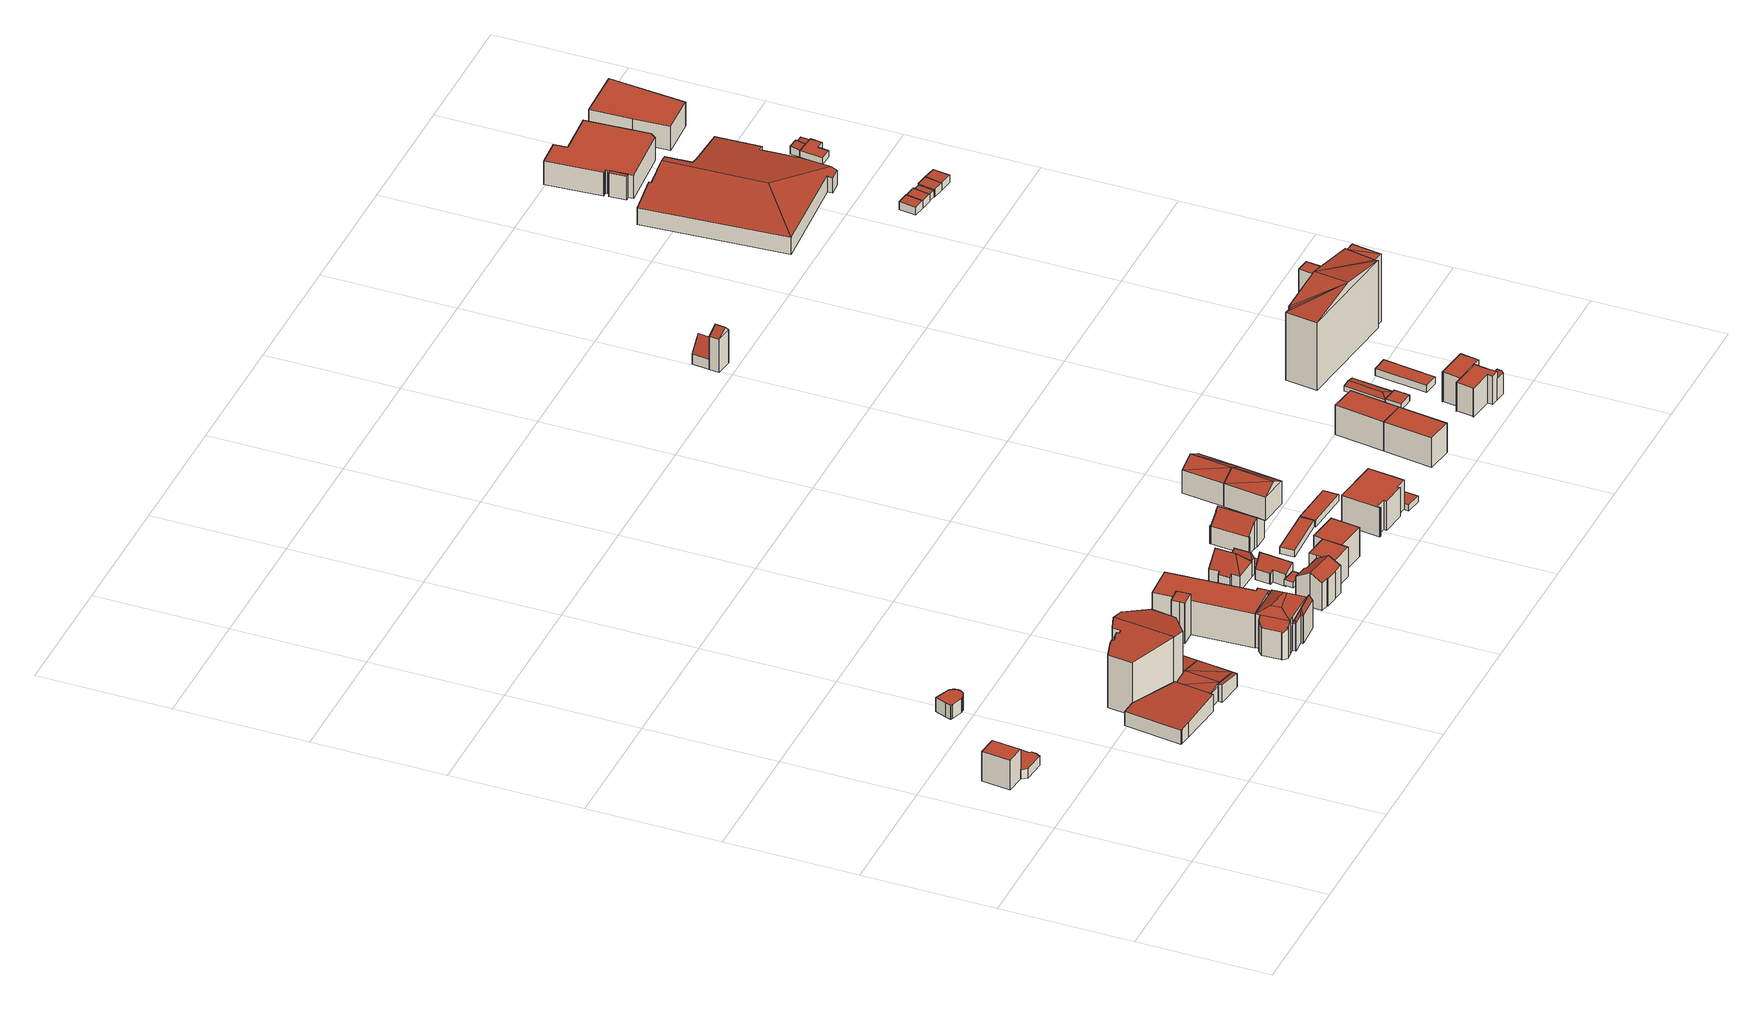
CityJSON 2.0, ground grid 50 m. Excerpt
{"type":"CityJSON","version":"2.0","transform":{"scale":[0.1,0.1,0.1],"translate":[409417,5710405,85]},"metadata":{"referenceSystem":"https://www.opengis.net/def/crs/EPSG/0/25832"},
"CityObjects":{
"building1":{"type":"Building","attributes":{"Gemeindeschluessel":"05978036","Geometrietyp2DReferenz":"3000","function":"31001_9998"},"children":["building1-1","building1-2"]},
"building1-1":{"type":"BuildingPart","attributes":{"roofType":"1000","measuredHeight":3.81},"parents":["building1"],"geometry":[{"type":"MultiSurface","lod":"2","boundaries":[[[0,1,2,3]],[[1,4,5,2]],[[4,6,7,5]],[[6,8,9,7]],[[8,10,11,9]],[[10,12,13,11]],[[12,14,15,13]],[[16,17,18,19]],[[17,20,21,18]],[[20,22,23,21]],[[22,24,25,23]],[[24,26,27,25]],[[26,28,29,27]],[[28,30,31,29]],[[30,32,33,31]],[[32,34,35,33]],[[34,36,37,35]],[[36,38,39,37]],[[38,0,3,39]],[[38,36,34,32,30,28,26,24,22,20,17,16,14,12,10,8,6,4,1,0]],[[3,2,5,7,9,11,13,15,19,18,21,23,25,27,29,31,33,35,37,39]],[[19,15,14,16]]],"semantics":{"surfaces":[{"type":"WallSurface"},{"type":"RoofSurface"},{"type":"GroundSurface"},{"type":"ClosureSurface"}],"values":[0,0,0,0,0,0,0,0,0,0,0,0,0,0,0,0,0,0,0,1,2,3]}}]},
"building1-2":{"type":"BuildingPart","attributes":{"roofType":"1000","measuredHeight":12.1},"parents":["building1"],"geometry":[{"type":"MultiSurface","lod":"2","boundaries":[[[40,41,42,43]],[[41,44,16,19,42]],[[45,40,43,15,14]],[[45,44,41,40]],[[43,42,19,15]],[[14,16,44,45]],[[14,15,19,16]]],"semantics":{"surfaces":[{"type":"WallSurface"},{"type":"RoofSurface"},{"type":"GroundSurface"},{"type":"ClosureSurface"}],"values":[0,0,0,1,2,0,3]}}]},
"building2":{"type":"Building","attributes":{"Gemeindeschluessel":"05978036","Geometrietyp2DReferenz":"3000","function":"31001_9998","roofType":"1000","measuredHeight":5.72},"geometry":[{"type":"MultiSurface","lod":"2","boundaries":[[[46,47,48,49]],[[47,50,51,48]],[[50,52,53,51]],[[52,54,55,53]],[[54,56,57,55]],[[56,58,59,57]],[[58,60,61,59]],[[60,62,63,61]],[[62,64,65,63]],[[64,66,67,65]],[[66,68,69,67]],[[68,70,71,69]],[[70,72,73,71]],[[72,74,75,73]],[[74,76,77,75]],[[76,78,79,77]],[[78,80,81,79]],[[80,82,83,81]],[[82,84,85,83]],[[84,86,87,85]],[[86,88,89,87]],[[88,90,91,89]],[[90,92,93,91]],[[92,94,95,93]],[[94,96,97,95]],[[96,98,99,97]],[[98,100,101,99]],[[100,102,103,101]],[[102,104,105,103]],[[104,106,107,105]],[[106,108,109,107]],[[108,110,111,109]],[[110,112,113,111]],[[112,114,115,113]],[[114,116,117,115]],[[116,118,119,117]],[[118,120,121,119]],[[120,122,123,121]],[[122,124,125,123]],[[124,126,127,125]],[[126,46,49,127]],[[126,124,122,120,118,116,114,112,110,108,106,104,102,100,98,96,94,92,90,88,86,84,82,80,78,76,74,72,70,68,66,64,62,60,58,56,54,52,50,47,46]],[[49,48,51,53,55,57,59,61,63,65,67,69,71,73,75,77,79,81,83,85,87,89,91,93,95,97,99,101,103,105,107,109,111,113,115,117,119,121,123,125,127]]],"semantics":{"surfaces":[{"type":"WallSurface"},{"type":"RoofSurface"},{"type":"GroundSurface"}],"values":[0,0,0,0,0,0,0,0,0,0,0,0,0,0,0,0,0,0,0,0,0,0,0,0,0,0,0,0,0,0,0,0,0,0,0,0,0,0,0,0,0,1,2]}}]},
"building3":{"type":"Building","attributes":{"Gemeindeschluessel":"05978036","Geometrietyp2DReferenz":"3000","function":"31001_2000"},"children":["building3-1","building3-2","building3-3","building3-4"]},
"building3-1":{"type":"BuildingPart","attributes":{"roofType":"2100","measuredHeight":7.19},"parents":["building3"],"geometry":[{"type":"MultiSurface","lod":"2","boundaries":[[[128,129,130,131]],[[129,132,133,130]],[[132,134,135,136,133]],[[137,138,139,140,141]],[[138,142,143,139]],[[142,144,145,143]],[[144,146,147,145]],[[146,128,131,147]],[[146,144,142,138,137,134,132,129,128]],[[131,130,133,136,140,139,143,145,147]],[[141,135,134,137]],[[141,140,136,135]]],"semantics":{"surfaces":[{"type":"WallSurface"},{"type":"RoofSurface"},{"type":"GroundSurface"},{"type":"ClosureSurface"}],"values":[0,0,0,0,0,0,0,0,1,2,0,3]}}]},
"building3-2":{"type":"BuildingPart","attributes":{"roofType":"3100","measuredHeight":7.21},"parents":["building3"],"geometry":[{"type":"MultiSurface","lod":"2","boundaries":[[[148,141,140,149]],[[135,150,151,136]],[[152,153,154,155]],[[156,153,152,157]],[[153,156,158,159]],[[135,158,156,160,161]],[[158,135,141,162,163]],[[148,162,141]],[[135,161,150]],[[154,149,140,136,151,155]],[[149,154,153,148]],[[136,140,141,135]],[[155,151,150,152]],[[158,163,159]],[[163,162,148,153,159]],[[157,160,156]],[[150,161,160,157,152]]],"semantics":{"surfaces":[{"type":"WallSurface"},{"type":"RoofSurface"},{"type":"GroundSurface"},{"type":"ClosureSurface"}],"values":[0,0,0,1,1,1,1,0,0,2,3,3,3,0,3,0,3]}}]},
"building3-3":{"type":"BuildingPart","attributes":{"roofType":"2100","measuredHeight":7.13},"parents":["building3"],"geometry":[{"type":"MultiSurface","lod":"2","boundaries":[[[164,165,154,153]],[[164,166,167,165]],[[166,168,162,148,149,167]],[[166,164,153,159,163,168]],[[149,154,165,167]],[[163,162,168]],[[153,154,149,148]],[[153,148,162,163,159]]],"semantics":{"surfaces":[{"type":"WallSurface"},{"type":"RoofSurface"},{"type":"GroundSurface"},{"type":"ClosureSurface"}],"values":[0,0,0,1,2,0,3,3]}}]},
"building3-4":{"type":"BuildingPart","attributes":{"roofType":"2100","measuredHeight":7.2},"parents":["building3"],"geometry":[{"type":"MultiSurface","lod":"2","boundaries":[[[169,170,171,151,150,161]],[[170,172,173,171]],[[172,152,155,173]],[[172,170,169,160,157,152]],[[155,151,171,173]],[[161,160,169]],[[150,151,155,152]],[[150,152,157,160,161]]],"semantics":{"surfaces":[{"type":"WallSurface"},{"type":"RoofSurface"},{"type":"GroundSurface"},{"type":"ClosureSurface"}],"values":[0,0,0,1,2,0,3,3]}}]},
"building4":{"type":"Building","attributes":{"Gemeindeschluessel":"05978036","Geometrietyp2DReferenz":"3000","function":"31001_2000","roofType":"5000","measuredHeight":24.59},"geometry":[{"type":"MultiSurface","lod":"2","boundaries":[[[174,175,176,177]],[[175,178,179,176]],[[178,180,181,179]],[[180,182,183,181]],[[182,184,185,183]],[[184,186,187,185]],[[186,188,189,187]],[[188,190,191,189]],[[190,192,193,191]],[[192,194,195,193]],[[194,196,197,195]],[[196,198,199,197]],[[198,200,201,199]],[[200,202,203,201]],[[202,204,205,203]],[[204,206,207,205]],[[206,174,177,207]],[[202,200,198,208,209,204]],[[209,208,196,194,192,190,188,186,184,182,180,178,175,174,206]],[[198,196,208]],[[206,204,209]],[[177,176,179,181,183,185,187,189,191,193,195,197,199,201,203,205,207]]],"semantics":{"surfaces":[{"type":"WallSurface"},{"type":"RoofSurface"},{"type":"GroundSurface"}],"values":[0,0,0,0,0,0,0,0,0,0,0,0,0,0,0,0,0,1,1,0,0,2]}}]},
"building5":{"type":"Building","attributes":{"Gemeindeschluessel":"05978036","Geometrietyp2DReferenz":"3000","function":"31001_1100"},"children":["building5-1","building5-2","building5-3"]},
"building5-1":{"type":"BuildingPart","attributes":{"roofType":"5000","measuredHeight":13.98},"parents":["building5"],"geometry":[{"type":"MultiSurface","lod":"2","boundaries":[[[210,211,212,213]],[[211,214,215,212]],[[214,216,217,215]],[[216,218,219,217]],[[220,221,222,223]],[[221,224,225,222]],[[224,226,227,225]],[[226,228,229,227]],[[228,210,213,229]],[[230,231,232,224,221]],[[230,221,220]],[[233,234,231,230,220,218]],[[235,233,218,216]],[[216,236,211,235]],[[234,233,235,211,210]],[[232,231,234,210,228]],[[228,237,224,232]],[[224,237,226]],[[226,237,228]],[[211,236,214]],[[214,236,216]],[[213,212,215,217,219,223,222,225,227,229]],[[223,219,218,220]]],"semantics":{"surfaces":[{"type":"WallSurface"},{"type":"RoofSurface"},{"type":"GroundSurface"},{"type":"ClosureSurface"}],"values":[0,0,0,0,0,0,0,0,0,1,1,1,1,1,1,1,1,0,0,0,0,2,3]}}]},
"building5-2":{"type":"BuildingPart","attributes":{"roofType":"2100","measuredHeight":13.88},"parents":["building5"],"geometry":[{"type":"MultiSurface","lod":"2","boundaries":[[[238,239,240,241]],[[242,243,244,245]],[[242,246,247,243]],[[246,248,249,247]],[[248,250,251,249]],[[250,252,253,251]],[[252,254,255,253]],[[254,238,241,255]],[[254,252,250,248,246,242,245,239,238]],[[241,240,244,243,247,249,251,253,255]],[[245,244,240,239]]],"semantics":{"surfaces":[{"type":"WallSurface"},{"type":"RoofSurface"},{"type":"GroundSurface"},{"type":"ClosureSurface"}],"values":[0,0,0,0,0,0,0,0,1,2,3]}}]},
"building5-3":{"type":"BuildingPart","attributes":{"roofType":"9999","measuredHeight":16.25},"parents":["building5"],"geometry":[{"type":"MultiSurface","lod":"2","boundaries":[[[256,257,258,259]],[[257,260,261,258]],[[260,262,263,261]],[[262,264,220,223,263]],[[265,245,244,219,218]],[[239,266,267,240]],[[266,268,269,267]],[[268,270,271,269]],[[270,256,259,271]],[[264,262,260,257,256,272,273]],[[245,265,264,273,274]],[[266,239,245,274,275]],[[256,270,268,266,275,272]],[[275,274,273,272]],[[259,258,261,263,223,219,244,240,267,269,271]],[[218,220,264,265]],[[218,219,223,220]],[[239,240,244,245]]],"semantics":{"surfaces":[{"type":"WallSurface"},{"type":"RoofSurface"},{"type":"GroundSurface"},{"type":"ClosureSurface"}],"values":[0,0,0,0,0,0,0,0,0,1,1,1,1,1,2,0,3,3]}}]},
"building6":{"type":"Building","attributes":{"Gemeindeschluessel":"05978036","Geometrietyp2DReferenz":"3000","function":"31001_3010"},"children":["building6-1","building6-2"]},
"building6-1":{"type":"BuildingPart","attributes":{"roofType":"1000","measuredHeight":16.54},"parents":["building6"],"geometry":[{"type":"MultiSurface","lod":"2","boundaries":[[[276,277,278]],[[276,279,280,277]],[[279,281,282,280]],[[281,283,284,282]],[[283,285,286,284]],[[285,287,288,286]],[[287,289,290,291,288]],[[287,285,283,281,279,276,289]],[[291,277,280,282,284,286,288]],[[278,290,289,276]],[[278,277,291,290]]],"semantics":{"surfaces":[{"type":"WallSurface"},{"type":"RoofSurface"},{"type":"GroundSurface"},{"type":"ClosureSurface"}],"values":[0,0,0,0,0,0,0,1,2,0,3]}}]},
"building6-2":{"type":"BuildingPart","attributes":{"roofType":"1000","measuredHeight":13.96},"parents":["building6"],"geometry":[{"type":"MultiSurface","lod":"2","boundaries":[[[292,293,267,269]],[[293,294,295,267]],[[294,296,297,295]],[[296,278,277,297]],[[290,298,299,291]],[[298,300,301,299]],[[300,302,303,301]],[[302,304,305,303]],[[304,306,271,305]],[[306,292,269,271]],[[306,304,302,300,298,290,278,296,294,293,292]],[[269,267,295,297,277,291,299,301,303,305,271]],[[291,277,278,290]]],"semantics":{"surfaces":[{"type":"WallSurface"},{"type":"RoofSurface"},{"type":"GroundSurface"},{"type":"ClosureSurface"}],"values":[0,0,0,0,0,0,0,0,0,0,1,2,3]}}]},
"building7":{"type":"Building","attributes":{"Gemeindeschluessel":"05978036","Geometrietyp2DReferenz":"3000","function":"31001_1000","roofType":"3100","measuredHeight":14.06},"geometry":[{"type":"MultiSurface","lod":"2","boundaries":[[[307,308,309,310]],[[308,311,312,309]],[[311,313,314,312]],[[313,315,316,314]],[[315,317,318,316]],[[317,319,320,318]],[[319,321,322,320]],[[321,323,324,322]],[[323,325,326,324]],[[325,327,328,326]],[[327,329,330,328]],[[329,331,332,330]],[[331,307,310,332]],[[327,325,323,321,319,317,315,313,311]],[[311,308,307,331,329,327]],[[310,309,312,314,316,318,320,322,324,326,328,330,332]]],"semantics":{"surfaces":[{"type":"WallSurface"},{"type":"RoofSurface"},{"type":"GroundSurface"}],"values":[0,0,0,0,0,0,0,0,0,0,0,0,0,1,1,2]}}]},
"building8":{"type":"Building","attributes":{"Gemeindeschluessel":"05978036","Geometrietyp2DReferenz":"3000","function":"31001_2460","roofType":"1000","measuredHeight":2.39},"geometry":[{"type":"MultiSurface","lod":"2","boundaries":[[[333,334,335,336]],[[334,337,338,335]],[[337,339,340,338]],[[339,341,342,340]],[[341,343,344,342]],[[343,333,336,344]],[[343,341,339,337,334,333]],[[336,335,338,340,342,344]]],"semantics":{"surfaces":[{"type":"WallSurface"},{"type":"RoofSurface"},{"type":"GroundSurface"}],"values":[0,0,0,0,0,0,1,2]}}]},
"building9":{"type":"Building","attributes":{"Gemeindeschluessel":"05978036","Geometrietyp2DReferenz":"3000","function":"31001_2460","roofType":"2100","measuredHeight":7.22},"geometry":[{"type":"MultiSurface","lod":"2","boundaries":[[[345,346,347,348]],[[346,349,350,347]],[[349,351,352,350]],[[351,353,354,352]],[[353,355,356,354]],[[355,357,358,356]],[[357,359,360,358]],[[359,361,362,360]],[[361,345,348,362]],[[361,359,357,355,353,351,349,346,345]],[[348,347,350,352,354,356,358,360,362]]],"semantics":{"surfaces":[{"type":"WallSurface"},{"type":"RoofSurface"},{"type":"GroundSurface"}],"values":[0,0,0,0,0,0,0,0,0,1,2]}}]},
"building10":{"type":"Building","attributes":{"Gemeindeschluessel":"05978036","Geometrietyp2DReferenz":"3000","function":"31001_1000","roofType":"1000","measuredHeight":12.17},"geometry":[{"type":"MultiSurface","lod":"2","boundaries":[[[363,364,365,366]],[[364,367,368,365]],[[367,369,370,368]],[[369,371,372,370]],[[371,373,374,372]],[[373,363,366,374]],[[373,371,369,367,364,363]],[[366,365,368,370,372,374]]],"semantics":{"surfaces":[{"type":"WallSurface"},{"type":"RoofSurface"},{"type":"GroundSurface"}],"values":[0,0,0,0,0,0,1,2]}}]},
"building11":{"type":"Building","attributes":{"Gemeindeschluessel":"05978036","Geometrietyp2DReferenz":"3000","function":"31001_1000"},"children":["building11-1","building11-2"]},
"building11-1":{"type":"BuildingPart","attributes":{"roofType":"5000","measuredHeight":9.19},"parents":["building11"],"geometry":[{"type":"MultiSurface","lod":"2","boundaries":[[[375,376,377,378,379]],[[376,380,381,377]],[[380,382,383,384,381]],[[385,382,380]],[[386,385,380,376]],[[386,376,375]],[[385,386,375,382]],[[378,377,381,384]],[[379,383,382,375]],[[379,378,384,383]]],"semantics":{"surfaces":[{"type":"WallSurface"},{"type":"RoofSurface"},{"type":"GroundSurface"},{"type":"ClosureSurface"}],"values":[0,0,0,1,1,1,1,2,0,3]}}]},
"building11-2":{"type":"BuildingPart","attributes":{"roofType":"5000","measuredHeight":11.52},"parents":["building11"],"geometry":[{"type":"MultiSurface","lod":"2","boundaries":[[[387,388,389,390]],[[388,391,392,389]],[[391,393,394,392]],[[393,395,396,394]],[[395,379,378,396]],[[383,397,398,384]],[[397,399,400,398]],[[399,401,402,400]],[[401,387,390,402]],[[397,383,403]],[[383,379,395,393,403]],[[393,391,388,387,401,399,397,403]],[[390,389,392,394,396,378,384,398,400,402]],[[384,378,379,383]]],"semantics":{"surfaces":[{"type":"WallSurface"},{"type":"RoofSurface"},{"type":"GroundSurface"},{"type":"ClosureSurface"}],"values":[0,0,0,0,0,0,0,0,0,1,1,1,2,3]}}]},
"building12":{"type":"Building","attributes":{"Gemeindeschluessel":"05978036","Geometrietyp2DReferenz":"3000","function":"31001_2460","roofType":"1000","measuredHeight":2.5},"geometry":[{"type":"MultiSurface","lod":"2","boundaries":[[[404,405,406,407]],[[405,408,409,406]],[[408,410,411,409]],[[410,404,407,411]],[[410,408,405,404]],[[407,406,409,411]]],"semantics":{"surfaces":[{"type":"WallSurface"},{"type":"RoofSurface"},{"type":"GroundSurface"}],"values":[0,0,0,0,1,2]}}]},
"building13":{"type":"Building","attributes":{"Gemeindeschluessel":"05978036","Geometrietyp2DReferenz":"3000","function":"31001_1000","roofType":"1000","measuredHeight":12},"geometry":[{"type":"MultiSurface","lod":"2","boundaries":[[[371,369,412,413]],[[369,414,415,412]],[[414,416,417,415]],[[416,418,419,417]],[[418,371,413,419]],[[418,416,414,369,371]],[[413,412,415,417,419]]],"semantics":{"surfaces":[{"type":"WallSurface"},{"type":"RoofSurface"},{"type":"GroundSurface"}],"values":[0,0,0,0,0,1,2]}}]},
"building14":{"type":"Building","attributes":{"Gemeindeschluessel":"05978036","Geometrietyp2DReferenz":"3000","function":"31001_2460","roofType":"1000","measuredHeight":2.77},"geometry":[{"type":"MultiSurface","lod":"2","boundaries":[[[420,421,422,423]],[[421,424,425,422]],[[424,426,427,425]],[[426,420,423,427]],[[426,424,421,420]],[[423,422,425,427]]],"semantics":{"surfaces":[{"type":"WallSurface"},{"type":"RoofSurface"},{"type":"GroundSurface"}],"values":[0,0,0,0,1,2]}}]},
"building15":{"type":"Building","attributes":{"Gemeindeschluessel":"05978036","Geometrietyp2DReferenz":"3000","function":"31001_1000","roofType":"3100","measuredHeight":11.95},"geometry":[{"type":"MultiSurface","lod":"2","boundaries":[[[428,429,430,431]],[[429,432,433,430]],[[432,434,435,433]],[[434,436,437,435]],[[436,438,439,437]],[[438,440,441,439]],[[440,442,443,441]],[[442,444,445,443]],[[444,446,447,445]],[[446,448,449,447]],[[448,450,451,449]],[[450,452,453,451]],[[452,454,455,453]],[[454,456,457,455]],[[456,458,459,457]],[[458,428,431,459]],[[454,452,450,448,446,444,442,440,438,436,434,432]],[[432,429,428,458,456,454]],[[431,430,433,435,437,439,441,443,445,447,449,451,453,455,457,459]]],"semantics":{"surfaces":[{"type":"WallSurface"},{"type":"RoofSurface"},{"type":"GroundSurface"}],"values":[0,0,0,0,0,0,0,0,0,0,0,0,0,0,0,0,1,1,2]}}]},
"building16":{"type":"Building","attributes":{"Gemeindeschluessel":"05978036","Geometrietyp2DReferenz":"3000","function":"31001_2460","roofType":"1000","measuredHeight":2.53},"geometry":[{"type":"MultiSurface","lod":"2","boundaries":[[[460,461,459,431]],[[461,462,463,459]],[[462,464,465,463]],[[464,460,431,465]],[[464,462,461,460]],[[431,459,463,465]]],"semantics":{"surfaces":[{"type":"WallSurface"},{"type":"RoofSurface"},{"type":"GroundSurface"}],"values":[0,0,0,0,1,2]}}]},
"building17":{"type":"Building","attributes":{"Gemeindeschluessel":"05978036","Geometrietyp2DReferenz":"3000","function":"31001_1000","roofType":"1000","measuredHeight":11.94},"geometry":[{"type":"MultiSurface","lod":"2","boundaries":[[[466,467,468,469]],[[467,470,471,468]],[[470,472,473,471]],[[472,474,475,473]],[[474,476,477,475]],[[476,478,479,477]],[[478,480,481,479]],[[480,482,483,481]],[[482,484,485,483]],[[484,486,487,485]],[[486,466,469,487]],[[486,484,482,480,478,476,474,472,470,467,466]],[[469,468,471,473,475,477,479,481,483,485,487]]],"semantics":{"surfaces":[{"type":"WallSurface"},{"type":"RoofSurface"},{"type":"GroundSurface"}],"values":[0,0,0,0,0,0,0,0,0,0,0,1,2]}}]},
"building18":{"type":"Building","attributes":{"Gemeindeschluessel":"05978036","Geometrietyp2DReferenz":"3000","function":"31001_2460","roofType":"1000","measuredHeight":2.73},"geometry":[{"type":"MultiSurface","lod":"2","boundaries":[[[488,421,422,489]],[[421,490,491,422]],[[490,492,493,491]],[[492,494,495,493]],[[494,496,497,495]],[[496,488,489,497]],[[496,494,492,490,421,488]],[[489,422,491,493,495,497]]],"semantics":{"surfaces":[{"type":"WallSurface"},{"type":"RoofSurface"},{"type":"GroundSurface"}],"values":[0,0,0,0,0,0,1,2]}}]},
"building19":{"type":"Building","attributes":{"Gemeindeschluessel":"05978036","Geometrietyp2DReferenz":"3000","function":"31001_1000","roofType":"3100","measuredHeight":12.73},"geometry":[{"type":"MultiSurface","lod":"2","boundaries":[[[498,499,500,501]],[[499,502,503,500]],[[502,504,505,503]],[[504,498,501,505]],[[502,499,506]],[[498,504,507]],[[507,499,498]],[[499,507,506]],[[504,506,507]],[[506,504,502]],[[501,500,503,505]]],"semantics":{"surfaces":[{"type":"WallSurface"},{"type":"RoofSurface"},{"type":"GroundSurface"}],"values":[0,0,0,0,0,0,1,1,1,1,2]}}]},
"building20":{"type":"Building","attributes":{"Gemeindeschluessel":"05978036","Geometrietyp2DReferenz":"3000","function":"31001_2460","roofType":"1000","measuredHeight":2.45},"geometry":[{"type":"MultiSurface","lod":"2","boundaries":[[[508,509,510,511]],[[509,512,513,510]],[[512,514,515,513]],[[514,516,517,515]],[[516,508,511,517]],[[516,514,512,509,508]],[[511,510,513,515,517]]],"semantics":{"surfaces":[{"type":"WallSurface"},{"type":"RoofSurface"},{"type":"GroundSurface"}],"values":[0,0,0,0,0,1,2]}}]},
"building21":{"type":"Building","attributes":{"Gemeindeschluessel":"05978036","Geometrietyp2DReferenz":"3000","function":"31001_1000","roofType":"3100","measuredHeight":12.85},"geometry":[{"type":"MultiSurface","lod":"2","boundaries":[[[518,519,520,521]],[[519,522,523,520]],[[522,524,525,523]],[[524,518,521,525]],[[522,519,526]],[[518,524,507]],[[519,507,526]],[[507,519,518]],[[526,524,522]],[[524,526,507]],[[521,520,523,525]]],"semantics":{"surfaces":[{"type":"WallSurface"},{"type":"RoofSurface"},{"type":"GroundSurface"}],"values":[0,0,0,0,0,0,1,1,1,1,2]}}]},
"building22":{"type":"Building","attributes":{"Gemeindeschluessel":"05978036","Geometrietyp2DReferenz":"3000","function":"31001_1000","roofType":"1000","measuredHeight":12.13},"geometry":[{"type":"MultiSurface","lod":"2","boundaries":[[[527,528,529,530]],[[528,531,532,529]],[[531,533,534,532]],[[533,527,530,534]],[[533,531,528,527]],[[530,529,532,534]]],"semantics":{"surfaces":[{"type":"WallSurface"},{"type":"RoofSurface"},{"type":"GroundSurface"}],"values":[0,0,0,0,1,2]}}]},
"building23":{"type":"Building","attributes":{"Gemeindeschluessel":"05978036","Geometrietyp2DReferenz":"3000","function":"31001_1000","roofType":"1000","measuredHeight":12.13},"geometry":[{"type":"MultiSurface","lod":"2","boundaries":[[[527,535,536,530]],[[535,537,538,536]],[[537,528,529,538]],[[528,527,530,529]],[[528,537,535,527]],[[530,536,538,529]]],"semantics":{"surfaces":[{"type":"WallSurface"},{"type":"RoofSurface"},{"type":"GroundSurface"}],"values":[0,0,0,0,1,2]}}]},
"building24":{"type":"Building","attributes":{"Gemeindeschluessel":"05978036","Geometrietyp2DReferenz":"3000","function":"31001_2460","roofType":"1000","measuredHeight":2.58},"geometry":[{"type":"MultiSurface","lod":"2","boundaries":[[[539,540,541,542]],[[540,543,544,541]],[[543,545,546,544]],[[545,547,548,546]],[[547,539,542,548]],[[547,545,543,540,539]],[[542,541,544,546,548]]],"semantics":{"surfaces":[{"type":"WallSurface"},{"type":"RoofSurface"},{"type":"GroundSurface"}],"values":[0,0,0,0,0,1,2]}}]},
"building25":{"type":"Building","attributes":{"Gemeindeschluessel":"05978036","Geometrietyp2DReferenz":"3000","function":"31001_1000"},"children":["building25-1","building25-2"]},
"building25-1":{"type":"BuildingPart","attributes":{"roofType":"1000","measuredHeight":8.68},"parents":["building25"],"geometry":[{"type":"MultiSurface","lod":"2","boundaries":[[[549,550,551,552]],[[550,553,554,551]],[[553,555,556,554]],[[555,557,558,556]],[[555,553,550,549,557]],[[558,552,551,554,556]],[[552,558,557,549]]],"semantics":{"surfaces":[{"type":"WallSurface"},{"type":"RoofSurface"},{"type":"GroundSurface"},{"type":"ClosureSurface"}],"values":[0,0,0,0,1,2,3]}}]},
"building25-2":{"type":"BuildingPart","attributes":{"roofType":"1000","measuredHeight":11.72},"parents":["building25"],"geometry":[{"type":"MultiSurface","lod":"2","boundaries":[[[559,560,561,562]],[[560,563,549,552,561]],[[564,565,566,558,557]],[[565,567,568,566]],[[567,569,570,568]],[[569,571,572,570]],[[571,573,574,572]],[[573,575,576,574]],[[575,577,578,576]],[[577,579,580,578]],[[579,559,562,580]],[[579,577,575,573,571,569,567,565,564,563,560,559]],[[562,561,552,558,566,568,570,572,574,576,578,580]],[[557,549,563,564]],[[557,558,552,549]]],"semantics":{"surfaces":[{"type":"WallSurface"},{"type":"RoofSurface"},{"type":"GroundSurface"},{"type":"ClosureSurface"}],"values":[0,0,0,0,0,0,0,0,0,0,0,1,2,0,3]}}]},
"building26":{"type":"Building","attributes":{"Gemeindeschluessel":"05978036","Geometrietyp2DReferenz":"3000","function":"31001_2460","roofType":"5000","measuredHeight":2.68},"geometry":[{"type":"MultiSurface","lod":"2","boundaries":[[[581,582,583,541]],[[582,584,585,583]],[[584,586,544,585]],[[586,581,541,544]],[[587,588,586,584]],[[587,584,582]],[[588,587,582,581]],[[588,581,586]],[[541,583,585,544]]],"semantics":{"surfaces":[{"type":"WallSurface"},{"type":"RoofSurface"},{"type":"GroundSurface"}],"values":[0,0,0,0,1,0,1,1,2]}}]},
"building27":{"type":"Building","attributes":{"Gemeindeschluessel":"05978036","Geometrietyp2DReferenz":"3000","function":"31001_1000","roofType":"1000","measuredHeight":12.1},"geometry":[{"type":"MultiSurface","lod":"2","boundaries":[[[559,589,590,591]],[[589,592,593,590]],[[592,594,595,593]],[[594,596,597,595]],[[596,598,599,597]],[[598,600,601,599]],[[600,602,603,601]],[[602,604,605,603]],[[604,560,606,605]],[[560,559,591,606]],[[560,604,602,600,598,596,594,592,589,559]],[[591,590,593,595,597,599,601,603,605,606]]],"semantics":{"surfaces":[{"type":"WallSurface"},{"type":"RoofSurface"},{"type":"GroundSurface"}],"values":[0,0,0,0,0,0,0,0,0,0,1,2]}}]},
"building28":{"type":"Building","attributes":{"Gemeindeschluessel":"05978036","Geometrietyp2DReferenz":"3000","function":"31001_2460","roofType":"3100","measuredHeight":16.1},"geometry":[{"type":"MultiSurface","lod":"2","boundaries":[[[607,608,609,610]],[[608,611,612,609]],[[611,613,614,612]],[[613,607,610,614]],[[611,608,615]],[[607,613,616]],[[608,607,616,615]],[[613,611,615,616]],[[610,609,612,614]]],"semantics":{"surfaces":[{"type":"WallSurface"},{"type":"RoofSurface"},{"type":"GroundSurface"}],"values":[0,0,0,0,0,0,1,1,2]}}]},
"building29":{"type":"Building","attributes":{"Gemeindeschluessel":"05978036","Geometrietyp2DReferenz":"3000","function":"31001_1000","roofType":"3100","measuredHeight":10.07},"geometry":[{"type":"MultiSurface","lod":"2","boundaries":[[[617,618,619,620]],[[618,621,622,619]],[[621,623,624,622]],[[623,625,626,624]],[[625,617,620,626]],[[617,625,627,628]],[[621,618,628,627,629]],[[623,629,627,625]],[[621,629,623]],[[617,628,618]],[[620,619,622,624,626]]],"semantics":{"surfaces":[{"type":"WallSurface"},{"type":"RoofSurface"},{"type":"GroundSurface"}],"values":[0,0,0,0,0,1,1,0,0,0,2]}}]},
"building30":{"type":"Building","attributes":{"Gemeindeschluessel":"05978036","Geometrietyp2DReferenz":"3000","function":"31001_2460","roofType":"1000","measuredHeight":2.96},"geometry":[{"type":"MultiSurface","lod":"2","boundaries":[[[630,631,632,633]],[[631,634,635,632]],[[634,636,637,635]],[[636,630,633,637]],[[636,634,631,630]],[[633,632,635,637]]],"semantics":{"surfaces":[{"type":"WallSurface"},{"type":"RoofSurface"},{"type":"GroundSurface"}],"values":[0,0,0,0,1,2]}}]},
"building31":{"type":"Building","attributes":{"Gemeindeschluessel":"05978036","Geometrietyp2DReferenz":"3000","function":"31001_1000","roofType":"1000","measuredHeight":1.9},"geometry":[{"type":"MultiSurface","lod":"2","boundaries":[[[638,639,640,641]],[[639,642,643,640]],[[642,644,645,643]],[[644,638,641,645]],[[644,642,639,638]],[[641,640,643,645]]],"semantics":{"surfaces":[{"type":"WallSurface"},{"type":"RoofSurface"},{"type":"GroundSurface"}],"values":[0,0,0,0,1,2]}}]},
"building32":{"type":"Building","attributes":{"Gemeindeschluessel":"05978036","Geometrietyp2DReferenz":"3000","function":"31001_1000","roofType":"5000","measuredHeight":31.6},"geometry":[{"type":"MultiSurface","lod":"2","boundaries":[[[646,647,648,649]],[[647,650,651,648]],[[650,652,653,651]],[[652,654,655,653]],[[654,656,657,655]],[[656,658,659,657]],[[658,660,661,659]],[[660,662,663,661]],[[662,664,665,663]],[[664,666,667,665]],[[666,668,669,667]],[[668,670,671,669]],[[670,672,673,671]],[[672,646,649,673]],[[674,675,676,677,678,662]],[[674,662,660]],[[674,660,658]],[[658,656,674]],[[672,652,646]],[[652,672,679,675]],[[654,652,675]],[[675,674,654]],[[646,650,647]],[[650,646,652]],[[668,676,675,679,670]],[[670,679,672]],[[664,678,677,666]],[[662,678,664]],[[666,677,676,668]],[[654,674,656]],[[649,648,651,653,655,657,659,661,663,665,667,669,671,673]]],"semantics":{"surfaces":[{"type":"WallSurface"},{"type":"RoofSurface"},{"type":"GroundSurface"}],"values":[0,0,0,0,0,0,0,0,0,0,0,0,0,0,1,1,1,1,1,1,1,1,1,1,0,0,0,0,0,0,2]}}]},
"building33":{"type":"Building","attributes":{"Gemeindeschluessel":"05978036","Geometrietyp2DReferenz":"3000","function":"31001_1000","roofType":"1000","measuredHeight":30.38},"geometry":[{"type":"MultiSurface","lod":"2","boundaries":[[[680,681,682,683]],[[681,684,685,682]],[[684,686,687,685]],[[686,680,683,687]],[[686,684,681,680]],[[683,682,685,687]]],"semantics":{"surfaces":[{"type":"WallSurface"},{"type":"RoofSurface"},{"type":"GroundSurface"}],"values":[0,0,0,0,1,2]}}]},
"building34":{"type":"Building","attributes":{"Gemeindeschluessel":"05978036","Geometrietyp2DReferenz":"3000","function":"31001_2000","roofType":"1000","measuredHeight":3.19},"geometry":[{"type":"MultiSurface","lod":"2","boundaries":[[[688,689,690,691]],[[689,692,693,690]],[[692,694,695,693]],[[694,688,691,695]],[[694,692,689,688]],[[691,690,693,695]]],"semantics":{"surfaces":[{"type":"WallSurface"},{"type":"RoofSurface"},{"type":"GroundSurface"}],"values":[0,0,0,0,1,2]}}]},
"building35":{"type":"Building","attributes":{"Gemeindeschluessel":"05978036","Geometrietyp2DReferenz":"3000","function":"31001_2000","roofType":"1000","measuredHeight":3.11},"geometry":[{"type":"MultiSurface","lod":"2","boundaries":[[[696,697,695,698]],[[697,699,693,695]],[[699,700,701,693]],[[700,702,703,701]],[[702,704,705,703]],[[704,696,698,705]],[[704,702,700,699,697,696]],[[698,695,693,701,703,705]]],"semantics":{"surfaces":[{"type":"WallSurface"},{"type":"RoofSurface"},{"type":"GroundSurface"}],"values":[0,0,0,0,0,0,1,2]}}]},
"building36":{"type":"Building","attributes":{"Gemeindeschluessel":"05978036","Geometrietyp2DReferenz":"3000","function":"31001_2000","roofType":"5000","measuredHeight":10.93},"geometry":[{"type":"MultiSurface","lod":"2","boundaries":[[[706,707,708,709]],[[707,710,711,708]],[[710,712,713,711]],[[712,714,715,713]],[[714,716,717,715]],[[716,718,719,717]],[[718,720,721,719]],[[720,722,723,721]],[[722,724,725,723]],[[724,726,727,725]],[[726,728,729,727]],[[728,730,731,729]],[[730,732,733,731]],[[732,706,709,733]],[[730,728,734,735,736,732]],[[724,722,720,718,716,714,737,735,734,726]],[[735,737,712,710,707,706,736]],[[714,712,737]],[[728,726,734]],[[706,732,736]],[[709,708,711,713,715,717,719,721,723,725,727,729,731,733]]],"semantics":{"surfaces":[{"type":"WallSurface"},{"type":"RoofSurface"},{"type":"GroundSurface"}],"values":[0,0,0,0,0,0,0,0,0,0,0,0,0,0,1,1,1,0,0,0,2]}}]},
"building37":{"type":"Building","attributes":{"Gemeindeschluessel":"05978036","Geometrietyp2DReferenz":"3000","function":"31001_2000","roofType":"1000","measuredHeight":2.74},"geometry":[{"type":"MultiSurface","lod":"2","boundaries":[[[738,739,740,741]],[[739,742,743,740]],[[742,744,745,743]],[[744,738,741,745]],[[744,742,739,738]],[[741,740,743,745]]],"semantics":{"surfaces":[{"type":"WallSurface"},{"type":"RoofSurface"},{"type":"GroundSurface"}],"values":[0,0,0,0,1,2]}}]},
"building38":{"type":"Building","attributes":{"Gemeindeschluessel":"05978036","Geometrietyp2DReferenz":"3000","function":"31001_2000","roofType":"1000","measuredHeight":3.12},"geometry":[{"type":"MultiSurface","lod":"2","boundaries":[[[746,747,745,748]],[[747,749,743,745]],[[749,750,751,743]],[[750,752,753,751]],[[752,754,755,753]],[[754,746,748,755]],[[754,752,750,749,747,746]],[[748,745,743,751,753,755]]],"semantics":{"surfaces":[{"type":"WallSurface"},{"type":"RoofSurface"},{"type":"GroundSurface"}],"values":[0,0,0,0,0,0,1,2]}}]},
"building39":{"type":"Building","attributes":{"Gemeindeschluessel":"05978036","Geometrietyp2DReferenz":"3000","function":"31001_2000","roofType":"1000","measuredHeight":3.13},"geometry":[{"type":"MultiSurface","lod":"2","boundaries":[[[754,752,753,755]],[[752,756,757,753]],[[756,758,759,757]],[[758,754,755,759]],[[758,756,752,754]],[[755,753,757,759]]],"semantics":{"surfaces":[{"type":"WallSurface"},{"type":"RoofSurface"},{"type":"GroundSurface"}],"values":[0,0,0,0,1,2]}}]},
"building40":{"type":"Building","attributes":{"Gemeindeschluessel":"05978036","Geometrietyp2DReferenz":"3000","function":"31001_2000"},"children":["building40-1","building40-2"]},
"building40-1":{"type":"BuildingPart","attributes":{"roofType":"1000","measuredHeight":9.65},"parents":["building40"],"geometry":[{"type":"MultiSurface","lod":"2","boundaries":[[[760,761,762,763]],[[764,765,766,767]],[[765,768,769,766]],[[768,770,771,769]],[[770,772,773,771]],[[772,774,775,773]],[[774,776,777,775]],[[776,778,779,777]],[[778,780,781,779]],[[780,782,783,781]],[[782,784,785,783]],[[784,760,763,785]],[[784,782,780,778,776,774,772,770,768,765,764,761,760]],[[763,762,767,766,769,771,773,775,777,779,781,783,785]],[[767,762,761,764]]],"semantics":{"surfaces":[{"type":"WallSurface"},{"type":"RoofSurface"},{"type":"GroundSurface"},{"type":"ClosureSurface"}],"values":[0,0,0,0,0,0,0,0,0,0,0,0,1,2,3]}}]},
"building40-2":{"type":"BuildingPart","attributes":{"roofType":"1000","measuredHeight":9.69},"parents":["building40"],"geometry":[{"type":"MultiSurface","lod":"2","boundaries":[[[786,787,764,767,788]],[[789,790,791,762,761]],[[790,786,788,791]],[[790,789,787,786]],[[788,767,762,791]],[[761,764,787,789]],[[761,762,767,764]]],"semantics":{"surfaces":[{"type":"WallSurface"},{"type":"RoofSurface"},{"type":"GroundSurface"},{"type":"ClosureSurface"}],"values":[0,0,0,1,2,0,3]}}]},
"building41":{"type":"Building","attributes":{"Gemeindeschluessel":"05978036","Geometrietyp2DReferenz":"3000","function":"31001_1310","roofType":"1000","measuredHeight":2.6},"geometry":[{"type":"MultiSurface","lod":"2","boundaries":[[[792,793,794,795]],[[793,796,797,794]],[[796,798,799,797]],[[798,800,801,799]],[[800,802,803,801]],[[802,804,805,803]],[[804,792,795,805]],[[804,802,800,798,796,793,792]],[[795,794,797,799,801,803,805]]],"semantics":{"surfaces":[{"type":"WallSurface"},{"type":"RoofSurface"},{"type":"GroundSurface"}],"values":[0,0,0,0,0,0,0,1,2]}}]},
"building42":{"type":"Building","attributes":{"Gemeindeschluessel":"05978036","Geometrietyp2DReferenz":"3000","function":"51009_1610","roofType":"2100","measuredHeight":3.17},"geometry":[{"type":"MultiSurface","lod":"2","boundaries":[[[806,807,808,809]],[[807,810,811,808]],[[810,812,813,811]],[[812,806,809,813]],[[812,810,807,806]],[[809,808,811,813]]],"semantics":{"surfaces":[{"type":"WallSurface"},{"type":"RoofSurface"},{"type":"GroundSurface"}],"values":[0,0,0,0,1,2]}}]},
"building43":{"type":"Building","attributes":{"Gemeindeschluessel":"05978036","Geometrietyp2DReferenz":"3000","function":"31001_1310","roofType":"2100","measuredHeight":2.18},"geometry":[{"type":"MultiSurface","lod":"2","boundaries":[[[814,815,816,809]],[[815,817,818,816]],[[817,819,808,818]],[[819,814,809,808]],[[819,817,815,814]],[[809,816,818,808]]],"semantics":{"surfaces":[{"type":"WallSurface"},{"type":"RoofSurface"},{"type":"GroundSurface"}],"values":[0,0,0,0,1,2]}}]},
"building44":{"type":"Building","attributes":{"Gemeindeschluessel":"05978036","Geometrietyp2DReferenz":"3000","function":"31001_2000","roofType":"1000","measuredHeight":9.79},"geometry":[{"type":"MultiSurface","lod":"2","boundaries":[[[820,821,822,823]],[[821,824,825,822]],[[824,826,827,825]],[[826,828,829,827]],[[828,820,823,829]],[[828,826,824,821,820]],[[823,822,825,827,829]]],"semantics":{"surfaces":[{"type":"WallSurface"},{"type":"RoofSurface"},{"type":"GroundSurface"}],"values":[0,0,0,0,0,1,2]}}]}
},
"vertices":[
[191,661,147],[189,642,147],[189,642,109],[191,661,109],[183,638,147],[183,638,109],[182,628,147],[182,628,109],[177,625,147],[177,625,109],[97,634,147],[97,634,109],[82,654,147],[82,654,109],[82,656,147],[82,656,109],[94,764,147],[94,763,147],[94,763,109],[94,764,109],[95,766,147],[95,766,109],[100,769,147],[100,769,109],[150,763,147],[150,763,109],[158,753,147],[158,753,109],[173,751,147],[173,751,109],[176,746,147],[176,746,109],[174,726,147],[174,726,109],[187,724,147],[187,724,109],[192,719,147],[192,719,109],[186,667,147],[186,667,109],
[10,664,230],[22,772,230],[22,772,109],[10,664,109],[94,764,230],[82,656,230],
[402,1015,166],[402,1012,166],[402,1012,108],[402,1015,108],[402,1010,166],[402,1010,108],[401,1008,166],[401,1008,108],[400,1004,166],[400,1004,108],[398,1001,166],[398,1001,108],[396,999,166],[396,999,108],[394,996,166],[394,996,108],[392,994,166],[392,994,108],[390,992,166],[390,992,108],[388,991,166],[388,991,108],[386,990,166],[386,990,108],[384,989,166],[384,989,108],[381,988,166],[381,988,108],[379,987,166],[379,987,108],[376,986,166],[376,986,108],[373,986,166],[373,986,108],[370,985,166],[370,985,108],[366,986,166],[366,986,108],[362,986,166],[362,986,108],[318,1000,166],[318,1000,108],[309,1003,166],[309,1003,108],[309,1005,166],[309,1005,108],[317,1026,166],[317,1026,108],[332,1068,166],[332,1068,108],[381,1049,166],[381,1049,108],[382,1049,166],[382,1049,108],[385,1047,166],[385,1047,108],[388,1046,166],[388,1046,108],[390,1044,166],[390,1044,108],[392,1042,166],[392,1042,108],[394,1040,166],[394,1040,108],[396,1038,166],[396,1038,108],[397,1036,166],[397,1036,108],[399,1034,166],[399,1034,108],[400,1032,166],[400,1032,108],[401,1029,166],[401,1029,108],[402,1026,166],[402,1026,108],[402,1023,166],[402,1023,108],[403,1020,166],[403,1020,108],[403,1016,166],[403,1016,108],
[509,455,159],[561,449,162],[561,449,101],[509,455,101],[713,360,173],[713,360,101],[716,359,173],[716,359,158],[716,359,101],[700,227,173],[698,210,173],[698,210,101],[700,227,101],[700,227,158],[530,231,162],[530,231,101],[488,236,160],[488,236,101],[482,237,159],[482,237,101],
[761,220,158],[761,220,101],[773,353,158],[773,353,101],[878,341,158],[861,207,158],[861,207,101],[878,341,101],[788,351,173],[871,342,159],[772,218,173],[851,208,160],[782,352,172],[773,353,170],[761,220,171],[765,219,172],
[859,191,158],[859,191,101],[759,203,172],[759,203,101],[761,220,172],
[773,353,173],[860,414,162],[860,414,101],[886,411,158],[886,411,101],
[561,449,327],[573,542,327],[573,542,110],[561,449,110],[630,557,337],[630,557,110],[643,557,339],[643,557,110],[643,550,339],[643,550,110],[658,550,342],[658,550,110],[658,554,342],[658,554,110],[680,554,346],[680,554,110],[680,545,346],[680,545,110],[694,545,348],[694,545,110],[694,577,348],[694,577,110],[742,592,356],[742,592,110],[797,587,345],[797,587,110],[872,506,328],[872,506,110],[860,414,328],[860,414,110],[773,353,344],[773,353,110],[713,360,356],[713,360,110],[745,592,356],[716,359,356],
[1187,95,206],[1138,92,206],[1138,92,93],[1187,95,93],[1138,93,206],[1138,93,93],[1136,93,206],[1136,93,93],[1135,104,206],[1135,104,93],[1282,113,206],[1283,91,206],[1283,91,93],[1282,113,93],[1190,86,206],[1190,86,93],[1190,87,206],[1190,87,93],[1188,87,206],[1188,87,93],[1272,101,233],[1197,97,233],[1191,89,214],[1142,98,221],[1193,101,221],[1139,95,213],[1138,93,208],[1190,87,209],
[1089,208,219],[1105,209,232],[1105,209,93],[1089,208,93],[1096,101,220],[1096,101,93],[1112,102,93],[1112,102,232],[1092,105,217],[1092,105,93],[1088,100,214],[1088,100,93],[1071,114,202],[1071,114,93],[1075,119,205],[1075,119,93],[1071,189,205],[1071,189,93],
[1275,237,215],[1279,237,212],[1279,237,93],[1275,237,93],[1281,192,212],[1281,192,93],[1277,192,215],[1277,192,93],[1282,113,215],[1135,104,230],[1104,226,232],[1104,226,93],[1230,234,219],[1230,234,93],[1246,235,218],[1246,235,93],[1227,174,254],[1228,162,254],[1140,145,256],[1137,182,256],
[1091,456,259],[1091,456,93],[1091,456,233],[1037,453,259],[1037,453,93],[1035,454,259],[1035,454,93],[1035,472,259],[1035,472,93],[1033,502,259],[1033,502,93],[1034,503,259],[1034,503,93],[1088,507,259],[1088,507,233],[1088,507,93],
[1230,234,233],[1104,226,233],[1103,226,233],[1103,226,93],[1102,226,233],[1102,226,93],[1084,593,233],[1084,593,93],[1209,600,233],[1209,600,93],[1228,274,233],[1228,274,93],[1244,275,233],[1244,275,93],[1246,235,233],
[1415,167,234],[1478,158,234],[1478,158,121],[1415,167,121],[1473,113,261],[1473,113,121],[1471,90,247],[1471,90,121],[1469,67,234],[1469,67,121],[1432,72,233],[1432,72,121],[1430,70,232],[1430,70,121],[1384,77,232],[1384,77,121],[1381,80,234],[1381,80,121],[1350,85,234],[1350,85,121],[1355,130,261],[1355,130,121],[1361,185,228],[1361,185,121],[1416,178,227],[1416,178,121],
[1426,222,149],[1430,257,149],[1430,257,126],[1426,222,126],[1444,256,149],[1444,256,126],[1444,254,149],[1444,254,126],[1488,249,149],[1488,249,126],[1484,216,149],[1484,216,126],
[1435,307,155],[1435,311,155],[1435,311,112],[1435,307,112],[1436,311,155],[1436,311,112],[1442,366,155],[1442,366,112],[1501,374,184],[1501,374,112],[1488,249,184],[1488,249,112],[1444,254,162],[1444,254,112],[1444,256,162],[1444,256,112],[1450,306,162],[1450,306,112],
[1471,90,245],[1478,158,245],[1478,158,123],[1471,90,123],[1481,187,245],[1481,187,123],[1574,175,245],[1574,175,123],[1565,102,245],[1565,102,123],[1562,78,245],[1562,78,123],
[1476,469,162],[1494,468,162],[1494,468,96],[1476,469,96],[1476,469,157],[1490,390,162],[1490,390,96],[1473,391,162],[1473,391,158],[1473,391,96],[1482,399,188],[1485,460,188],
[1374,473,148],[1381,473,157],[1381,473,96],[1374,473,96],[1382,511,156],[1382,511,96],[1430,508,211],[1430,508,96],[1478,506,156],[1478,506,96],[1379,395,158],[1379,395,96],[1381,429,158],[1381,429,96],[1372,429,148],[1372,429,96],[1427,431,211],
[1531,374,130],[1500,376,130],[1500,376,105],[1531,374,105],[1504,434,130],[1504,434,105],[1535,432,130],[1535,432,105],
[1574,175,125],[1565,102,125],[1579,210,245],[1579,210,125],[1696,195,245],[1696,195,125],[1682,87,245],[1682,87,125],
[1780,345,153],[1781,292,153],[1781,292,126],[1780,345,126],[1595,287,153],[1595,287,126],[1594,341,153],[1594,341,126],
[1689,517,178],[1683,433,178],[1683,433,105],[1689,517,105],[1627,437,225],[1627,437,105],[1613,439,213],[1613,439,105],[1613,441,213],[1613,441,105],[1574,444,180],[1574,444,105],[1574,441,180],[1574,441,105],[1572,442,178],[1572,442,105],[1583,590,178],[1583,590,105],[1586,589,181],[1586,589,105],[1585,587,180],[1585,587,105],[1624,584,212],[1624,584,105],[1624,586,212],[1624,586,105],[1638,585,225],[1638,585,105],[1694,581,178],[1694,581,105],[1694,578,178],[1694,578,105],
[1689,517,131],[1694,578,131],[1730,575,131],[1730,575,105],[1722,515,131],[1722,515,105],
[1991,52,245],[1947,57,245],[1947,57,125],[1991,52,125],[1946,48,245],[1946,48,125],[1855,59,245],[1855,59,125],[1856,71,245],[1856,71,125],[1817,76,245],[1817,76,125],[1816,66,245],[1816,66,125],[1811,67,245],[1811,67,125],[1829,213,245],[1829,213,125],[2008,190,245],[2008,190,125],[1996,92,245],[1996,92,125],
[1780,287,153],[1780,287,126],[1785,345,153],[1785,345,126],[1788,345,153],[1788,345,126],[1951,331,153],[1951,331,126],[1948,273,153],[1948,273,126],
[1906,616,201],[1885,454,201],[1885,454,106],[1906,616,106],[1778,468,201],[1778,468,106],[1798,628,201],[1798,628,106],[1832,461,233],[1852,622,233],
[1988,34,149],[1991,52,149],[1991,52,124],[1988,34,124],[1996,92,149],[1996,92,124],[2056,84,149],[2056,84,124],[2049,26,149],[2049,26,124],
[1798,628,200],[1816,788,200],[1816,788,105],[1798,628,105],[1926,774,200],[1926,774,105],[1906,616,200],[1906,616,105],[1871,781,233],
[2279,246,242],[2378,232,242],[2378,232,121],[2279,246,121],[2353,47,242],[2353,47,121],[2254,61,242],[2254,61,121],
[2305,433,242],[2305,433,121],[2404,419,242],[2404,419,121],
[2534,289,135],[2541,349,135],[2541,349,109],[2534,289,109],[2596,342,135],[2596,342,109],[2600,341,135],[2600,341,109],[2594,283,135],[2594,283,109],
[2715,41,196],[2765,35,196],[2765,35,109],[2715,41,109],[2763,19,196],[2763,19,109],[2751,8,196],[2751,8,109],[2712,14,196],[2712,14,109],
[2629,113,226],[2723,101,226],[2723,101,109],[2629,113,109],[2715,41,226],[2712,14,226],[2682,18,226],[2682,18,109],[2684,37,226],[2684,37,109],[2591,48,226],[2591,48,109],[2592,51,226],[2592,51,109],[2594,50,226],[2594,50,109],[2603,114,226],[2603,114,109],[2600,115,226],[2600,115,109],[2601,117,226],[2601,117,109],
[2541,349,130],[2562,508,130],[2562,508,109],[2617,501,130],[2617,501,109],[2596,342,130],[2589,505,136],[2572,373,136],
[2630,116,226],[2630,116,105],[2629,113,105],[2632,116,226],[2632,116,105],[2641,180,226],[2641,180,105],[2638,181,226],[2638,181,105],[2638,183,226],[2638,183,105],[2641,183,226],[2641,183,105],[2761,167,226],[2761,167,105],[2752,97,226],[2752,97,105],[2723,101,105],
[2022,2560,169],[2018,2521,169],[2018,2521,33],[2022,2560,33],[1955,2528,169],[1955,2528,33],[1959,2566,169],[1959,2566,33],[1996,2523,194],[2000,2562,194],
[1966,2632,75],[2050,2623,75],[2050,2623,32],[1966,2632,32],[2043,2557,75],[2043,2557,32],[2022,2560,75],[2022,2560,32],[1959,2566,75],[1959,2566,32],[2001,2562,133],[2008,2627,133],[2022,2560,105],
[2666,251,134],[2692,448,134],[2692,448,105],[2666,251,105],[2750,441,134],[2750,441,105],[2724,244,134],[2724,244,105],
[2688,704,136],[2694,753,136],[2694,753,117],[2688,704,117],[2741,747,136],[2741,747,117],[2735,698,136],[2735,698,117],
[2961,662,389],[2995,658,389],[2995,658,110],[2961,662,110],[2981,547,389],[2981,547,110],[2941,552,389],[2941,552,110],[2940,541,389],[2940,541,110],[2530,592,389],[2530,592,110],[2545,713,389],[2545,713,110],[2580,708,389],[2580,708,110],[2581,717,389],[2581,717,110],[2688,704,389],[2688,704,110],[2735,698,389],[2735,698,110],[2747,697,389],[2747,697,110],[2797,691,389],[2797,691,110],[2963,670,389],[2963,670,110],[2737,566,426],[2754,696,426],[2747,697,425],[2735,698,422],[2688,704,412],[2797,691,418],
[2747,697,420],[2753,752,420],[2753,752,116],[2747,697,116],[2804,746,420],[2804,746,116],[2797,691,420],[2797,691,116],
[2998,2247,102],[3008,2311,102],[3008,2311,70],[2998,2247,70],[3054,2304,102],[3054,2304,70],[3043,2240,102],[3043,2240,70],
[3088,2233,101],[3043,2240,101],[3088,2233,70],[3054,2304,101],[3099,2297,101],[3099,2297,70],[3099,2294,101],[3099,2294,70],[3089,2235,101],[3089,2235,70],
[2714,2582,73],[2677,3127,70],[2677,3127,3],[2714,2582,3],[2801,3136,93],[2801,3136,3],[2802,3127,93],[2802,3127,3],[2940,3136,106],[2940,3136,3],[2947,3037,106],[2947,3037,3],[2976,3035,100],[2976,3035,3],[3167,3048,63],[3167,3048,3],[3175,2878,63],[3175,2878,3],[3150,2877,68],[3150,2877,3],[3160,2728,67],[3160,2728,3],[3144,2592,64],[3144,2592,3],[3095,2588,64],[3095,2588,3],[3094,2608,70],[3094,2608,3],[3147,2617,71],[2926,2751,112],[2716,2582,73],[2909,3134,112],
[3089,2235,98],[3099,2294,98],[3099,2294,71],[3089,2235,71],[3128,2290,98],[3128,2290,71],[3118,2230,98],[3118,2230,71],
[3118,2228,102],[3118,2230,102],[3118,2228,71],[3128,2290,102],[3129,2292,102],[3129,2292,71],[3174,2285,102],[3174,2285,71],[3163,2220,102],[3163,2220,71],
[3224,2276,102],[3224,2276,71],[3214,2212,102],[3214,2212,71],
[2812,3195,97],[2810,3215,97],[2810,3215,1],[2812,3195,1],[2806,3279,97],[2805,3287,97],[2805,3287,1],[2806,3279,1],[2805,3295,97],[2805,3295,1],[2797,3294,97],[2797,3294,1],[2789,3294,97],[2789,3294,1],[2773,3506,97],[2773,3506,1],[2874,3513,97],[2874,3513,1],[2878,3462,97],[2878,3462,1],[3042,3474,97],[3042,3474,1],[3058,3234,97],[3058,3234,1],[3042,3212,97],[3042,3212,1],
[2791,3278,98],[2806,3279,98],[2791,3278,1],[2810,3215,98],[2796,3214,98],[2796,3214,1],
[3237,2701,68],[3232,2660,68],[3232,2660,42],[3237,2701,42],[3185,2663,68],[3185,2663,42],[3195,2750,68],[3195,2750,42],[3238,2747,68],[3238,2747,42],[3273,2743,68],[3273,2743,42],[3268,2698,68],[3268,2698,42],
[3241,2784,73],[3238,2747,69],[3238,2747,41],[3241,2784,41],[3195,2750,69],[3195,2750,41],[3200,2787,73],[3200,2787,41],
[3241,2784,61],[3277,2780,63],[3277,2780,41],[3273,2743,63],[3273,2743,41],[3238,2747,61],
[3103,3480,98],[3296,3486,98],[3296,3486,0],[3103,3480,0],[3268,3196,98],[3268,3196,0],[3118,3188,98],[3118,3188,0],[3111,3323,98],[3111,3323,0]
]}
